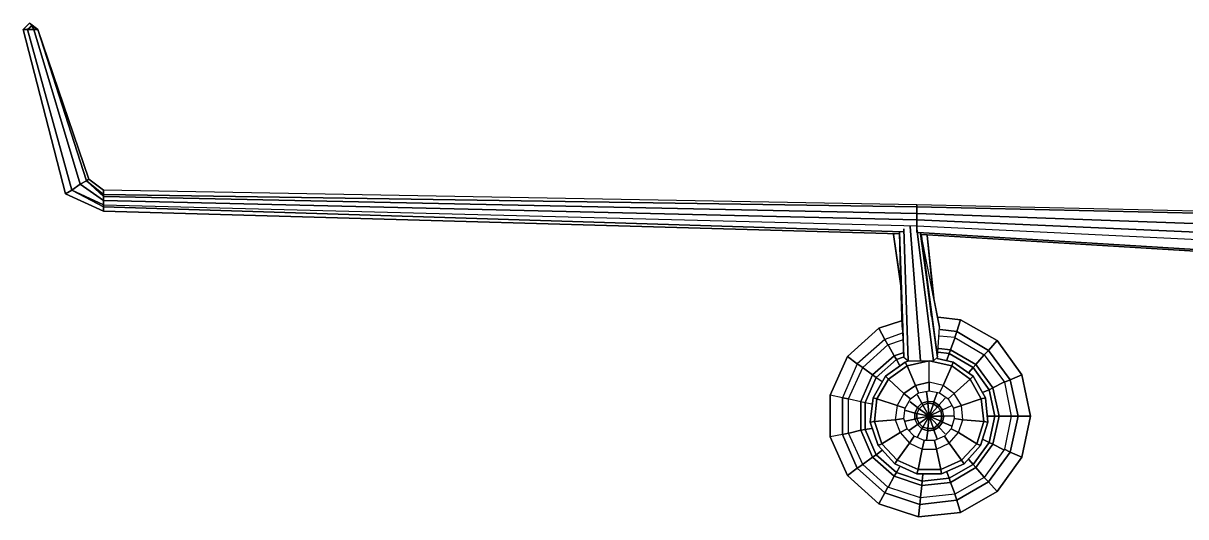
# Model space of a CAD drawing. Header units: millimetres. Extents: x -2415.6 to -2324.5, y 1851.1 to 1878.7.
# Drawn here: x -2415.6 to -2395.25, y 1853.76 to 1862.39 of the extents above; entities that cross this region are included whole.
import ezdxf

# ---------------------------------------------------------------- set-up
doc = ezdxf.new("R2010")
doc.units = ezdxf.units.MM
doc.header["$LTSCALE"] = 10
doc.layers.add('Aeronaves', color=2, linetype='Continuous')

msp = doc.modelspace()

# ---------------------------------------------------------------- linework, layer by layer
at = {"layer": 'Aeronaves'}
for p, q in [((-2415.596, 1862.281), (-2415.488, 1862.389)), ((-2415.488, 1862.389), (-2415.596, 1862.281)), ((-2415.596, 1862.281), (-2415.52, 1862.281)), ((-2414.855, 1859.403), (-2415.596, 1862.281)), ((-2415.596, 1862.281), (-2414.855, 1859.403)), ((-2415.52, 1862.281), (-2415.596, 1862.281)), ((-2415.445, 1862.346), (-2415.52, 1862.281)), ((-2415.52, 1862.281), (-2415.445, 1862.346)), ((-2415.52, 1862.281), (-2415.413, 1862.281)), ((-2415.413, 1862.281), (-2415.52, 1862.281)), ((-2415.52, 1862.281), (-2414.747, 1859.468)), ((-2414.747, 1859.468), (-2415.52, 1862.281)), ((-2415.488, 1862.389), (-2415.445, 1862.346)), ((-2415.338, 1862.281), (-2415.488, 1862.389)), ((-2415.488, 1862.389), (-2415.445, 1862.346)), ((-2415.338, 1862.281), (-2415.488, 1862.389)), ((-2415.445, 1862.346), (-2415.338, 1862.281)), ((-2415.445, 1862.346), (-2415.413, 1862.281)), ((-2415.445, 1862.346), (-2415.338, 1862.281)), ((-2415.413, 1862.281), (-2415.445, 1862.346)), ((-2415.413, 1862.281), (-2414.597, 1859.575)), ((-2414.597, 1859.575), (-2415.413, 1862.281)), ((-2415.413, 1862.281), (-2415.338, 1862.281)), ((-2415.338, 1862.281), (-2415.413, 1862.281)), ((-2415.338, 1862.281), (-2414.447, 1859.661)), ((-2414.447, 1859.661), (-2415.338, 1862.281)), ((-2415.338, 1862.281), (-2414.49, 1859.629)), ((-2414.49, 1859.629), (-2415.338, 1862.281)), ((-2414.597, 1859.575), (-2414.49, 1859.629)), ((-2414.49, 1859.629), (-2414.597, 1859.575)), ((-2414.447, 1859.661), (-2414.49, 1859.629)), ((-2414.49, 1859.629), (-2414.447, 1859.661)), ((-2414.49, 1859.629), (-2414.189, 1859.36)), ((-2414.189, 1859.36), (-2414.49, 1859.629)), ((-2414.49, 1859.629), (-2414.189, 1859.393)), ((-2414.189, 1859.393), (-2414.49, 1859.629)), ((-2414.447, 1859.661), (-2414.189, 1859.468)), ((-2414.189, 1859.468), (-2414.447, 1859.661)), ((-2414.855, 1859.403), (-2414.747, 1859.468)), ((-2414.747, 1859.468), (-2414.855, 1859.403)), ((-2414.189, 1859.103), (-2414.855, 1859.403)), ((-2414.855, 1859.403), (-2414.189, 1859.103)), ((-2414.747, 1859.468), (-2414.597, 1859.575)), ((-2414.597, 1859.575), (-2414.747, 1859.468)), ((-2414.747, 1859.468), (-2414.189, 1859.21)), ((-2414.189, 1859.21), (-2414.747, 1859.468)), ((-2414.189, 1859.178), (-2414.747, 1859.468)), ((-2414.747, 1859.468), (-2414.189, 1859.178)), ((-2414.597, 1859.575), (-2414.189, 1859.285)), ((-2414.189, 1859.285), (-2414.597, 1859.575)), ((-2399.961, 1859.21), (-2414.189, 1859.468)), ((-2399.961, 1859.21), (-2414.189, 1859.468)), ((-2414.189, 1859.393), (-2414.189, 1859.468)), ((-2414.189, 1859.468), (-2414.189, 1859.393)), ((-2414.189, 1859.468), (-2414.189, 1859.393)), ((-2399.961, 1859.178), (-2414.189, 1859.393)), ((-2414.189, 1859.393), (-2399.961, 1859.178)), ((-2414.189, 1859.36), (-2414.189, 1859.393)), ((-2414.189, 1859.393), (-2414.189, 1859.36)), ((-2414.189, 1859.36), (-2399.961, 1859.06)), ((-2399.961, 1859.06), (-2414.189, 1859.36)), ((-2414.189, 1859.285), (-2414.189, 1859.36)), ((-2414.189, 1859.36), (-2414.189, 1859.285)), ((-2414.189, 1859.285), (-2399.961, 1858.952)), ((-2399.961, 1858.952), (-2414.189, 1859.285)), ((-2414.189, 1859.21), (-2414.189, 1859.285)), ((-2414.189, 1859.285), (-2414.189, 1859.21)), ((-2414.189, 1859.21), (-2399.961, 1858.845)), ((-2414.189, 1859.21), (-2399.961, 1858.845)), ((-2414.189, 1859.178), (-2414.189, 1859.21)), ((-2414.189, 1859.21), (-2414.189, 1859.178)), ((-2400.197, 1858.738), (-2414.189, 1859.178)), ((-2414.189, 1859.178), (-2400.197, 1858.738)), ((-2414.189, 1859.103), (-2414.189, 1859.178)), ((-2414.189, 1859.178), (-2414.189, 1859.103)), ((-2399.961, 1859.178), (-2399.961, 1859.21)), ((-2388.514, 1858.952), (-2399.961, 1859.21)), ((-2399.961, 1859.21), (-2399.961, 1859.178)), ((-2388.514, 1858.952), (-2399.961, 1859.21)), ((-2388.514, 1858.92), (-2399.961, 1859.178)), ((-2399.961, 1859.178), (-2388.514, 1858.92)), ((-2399.961, 1859.06), (-2399.961, 1859.178)), ((-2399.961, 1859.178), (-2399.961, 1859.06)), ((-2400.272, 1858.705), (-2414.189, 1859.103)), ((-2414.189, 1859.103), (-2400.272, 1858.705)), ((-2399.961, 1859.06), (-2388.514, 1858.652)), ((-2399.961, 1858.952), (-2399.961, 1859.06)), ((-2399.961, 1859.06), (-2399.961, 1858.952)), ((-2388.514, 1858.652), (-2399.961, 1859.06)), ((-2400.111, 1856.483), (-2400.186, 1858.791)), ((-2400.186, 1858.791), (-2400.111, 1856.483)), ((-2399.896, 1856.483), (-2400.079, 1858.834)), ((-2400.079, 1858.834), (-2399.896, 1856.483)), ((-2399.961, 1858.952), (-2388.514, 1858.437)), ((-2388.514, 1858.437), (-2399.961, 1858.952)), ((-2399.961, 1858.952), (-2399.961, 1858.845)), ((-2399.961, 1858.845), (-2399.961, 1858.952)), ((-2399.961, 1858.845), (-2388.514, 1858.287)), ((-2399.961, 1858.845), (-2388.514, 1858.287)), ((-2399.961, 1858.727), (-2399.961, 1858.845)), ((-2399.961, 1858.845), (-2399.961, 1858.727)), ((-2399.961, 1858.791), (-2399.671, 1856.483)), ((-2399.671, 1856.483), (-2399.961, 1858.791)), ((-2400.369, 1858.695), (-2400.358, 1858.705)), ((-2400.347, 1858.705), (-2400.369, 1858.695)), ((-2400.24, 1857.793), (-2400.369, 1858.695)), ((-2400.369, 1858.695), (-2400.24, 1857.814)), ((-2400.261, 1858.738), (-2400.186, 1856.547)), ((-2400.261, 1858.727), (-2400.261, 1858.738)), ((-2400.261, 1858.738), (-2400.261, 1858.727)), ((-2400.186, 1856.547), (-2400.261, 1858.738)), ((-2400.24, 1857.814), (-2400.261, 1858.727)), ((-2400.261, 1858.727), (-2400.218, 1857.073)), ((-2399.939, 1858.727), (-2388.514, 1858.029)), ((-2388.514, 1858.029), (-2399.939, 1858.727)), ((-2399.896, 1858.716), (-2399.896, 1858.705)), ((-2399.886, 1858.695), (-2399.896, 1858.716)), ((-2399.896, 1858.705), (-2399.886, 1858.684)), ((-2399.596, 1856.547), (-2399.896, 1858.705)), ((-2399.896, 1858.705), (-2399.886, 1858.695)), ((-2399.886, 1858.695), (-2399.596, 1856.547)), ((-2399.563, 1857.073), (-2399.886, 1858.695)), ((-2399.886, 1858.684), (-2399.875, 1858.63)), ((-2399.886, 1858.684), (-2399.703, 1857.256)), ((-2399.703, 1857.256), (-2399.886, 1858.684)), ((-2399.875, 1858.695), (-2388.514, 1857.997)), ((-2388.514, 1857.997), (-2399.875, 1858.695)), ((-2399.778, 1858.673), (-2399.66, 1857.578)), ((-2399.681, 1857.685), (-2399.778, 1858.673)), ((-2400.24, 1857.814), (-2400.229, 1857.728)), ((-2400.218, 1857.073), (-2400.24, 1857.814)), ((-2400.229, 1857.728), (-2400.24, 1857.793)), ((-2399.681, 1857.653), (-2399.563, 1857.073)), ((-2399.66, 1857.578), (-2399.681, 1857.653)), ((-2400.626, 1857.052), (-2400.229, 1857.181)), ((-2400.229, 1857.181), (-2400.626, 1857.052)), ((-2400.229, 1857.181), (-2400.626, 1857.052)), ((-2400.626, 1857.052), (-2400.229, 1857.181)), ((-2399.585, 1857.245), (-2399.198, 1857.202)), ((-2399.198, 1857.202), (-2399.585, 1857.245)), ((-2399.585, 1857.245), (-2399.198, 1857.202)), ((-2399.198, 1857.202), (-2399.585, 1857.245)), ((-2399.263, 1856.998), (-2399.198, 1857.202)), ((-2399.198, 1857.202), (-2399.263, 1856.998)), ((-2399.198, 1857.202), (-2398.554, 1856.837)), ((-2398.554, 1856.837), (-2399.198, 1857.202)), ((-2401.174, 1856.558), (-2400.626, 1857.052)), ((-2400.626, 1857.052), (-2401.174, 1856.558)), ((-2400.626, 1857.052), (-2400.519, 1856.858)), ((-2400.519, 1856.858), (-2400.626, 1857.052)), ((-2400.218, 1856.966), (-2400.519, 1856.858)), ((-2400.218, 1856.966), (-2400.519, 1856.858)), ((-2400.218, 1857.073), (-2400.186, 1856.547)), ((-2399.596, 1856.547), (-2399.563, 1857.073)), ((-2399.263, 1856.998), (-2399.553, 1857.03)), ((-2399.553, 1857.03), (-2399.263, 1856.998)), ((-2399.295, 1856.891), (-2399.263, 1856.998)), ((-2399.263, 1856.998), (-2399.295, 1856.891)), ((-2398.704, 1856.665), (-2399.263, 1856.998)), ((-2399.263, 1856.998), (-2398.704, 1856.665)), ((-2400.519, 1856.858), (-2401.002, 1856.429)), ((-2400.519, 1856.858), (-2401.002, 1856.429)), ((-2400.906, 1856.364), (-2400.465, 1856.762)), ((-2400.465, 1856.762), (-2400.519, 1856.858)), ((-2400.519, 1856.858), (-2400.465, 1856.762)), ((-2400.465, 1856.762), (-2400.208, 1856.848)), ((-2400.455, 1856.751), (-2400.358, 1856.568)), ((-2400.358, 1856.568), (-2400.455, 1856.751)), ((-2399.295, 1856.891), (-2399.563, 1856.912)), ((-2399.295, 1856.88), (-2399.37, 1856.676)), ((-2399.37, 1856.676), (-2399.295, 1856.88)), ((-2399.295, 1856.891), (-2398.779, 1856.59)), ((-2398.704, 1856.665), (-2398.554, 1856.837)), ((-2398.554, 1856.837), (-2398.704, 1856.665)), ((-2398.554, 1856.837), (-2398.124, 1856.236)), ((-2398.124, 1856.236), (-2398.554, 1856.837)), ((-2401.174, 1856.558), (-2401.475, 1855.881)), ((-2401.475, 1855.881), (-2401.174, 1856.558)), ((-2401.174, 1856.558), (-2401.002, 1856.429)), ((-2401.002, 1856.429), (-2401.174, 1856.558)), ((-2400.358, 1856.568), (-2400.734, 1856.236)), ((-2400.734, 1856.236), (-2400.358, 1856.568)), ((-2400.197, 1856.622), (-2400.358, 1856.568)), ((-2400.358, 1856.568), (-2400.197, 1856.622)), ((-2400.315, 1856.504), (-2400.358, 1856.568)), ((-2400.358, 1856.568), (-2400.315, 1856.504)), ((-2400.197, 1856.547), (-2400.315, 1856.504)), ((-2400.315, 1856.504), (-2400.197, 1856.547)), ((-2400.186, 1856.547), (-2400.111, 1856.483)), ((-2399.671, 1856.483), (-2399.596, 1856.547)), ((-2399.585, 1856.633), (-2399.392, 1856.611)), ((-2399.392, 1856.611), (-2399.585, 1856.633)), ((-2399.574, 1856.697), (-2399.37, 1856.676)), ((-2399.37, 1856.676), (-2399.574, 1856.697)), ((-2399.392, 1856.611), (-2399.435, 1856.493)), ((-2399.435, 1856.493), (-2399.392, 1856.611)), ((-2399.392, 1856.611), (-2399.37, 1856.676)), ((-2399.37, 1856.676), (-2399.392, 1856.611)), ((-2399.392, 1856.611), (-2399.37, 1856.676)), ((-2398.973, 1856.364), (-2399.392, 1856.611)), ((-2399.392, 1856.611), (-2398.973, 1856.364)), ((-2398.93, 1856.418), (-2399.37, 1856.676)), ((-2399.37, 1856.676), (-2398.93, 1856.418)), ((-2398.79, 1856.579), (-2398.93, 1856.418)), ((-2398.93, 1856.418), (-2398.79, 1856.579)), ((-2398.704, 1856.665), (-2398.779, 1856.59)), ((-2398.779, 1856.59), (-2398.704, 1856.665)), ((-2398.779, 1856.59), (-2398.425, 1856.107)), ((-2398.328, 1856.15), (-2398.704, 1856.665)), ((-2398.704, 1856.665), (-2398.328, 1856.15)), ((-2401.002, 1856.429), (-2401.26, 1855.838)), ((-2401.002, 1856.429), (-2401.26, 1855.838)), ((-2401.153, 1855.817), (-2400.906, 1856.364)), ((-2400.906, 1856.364), (-2401.002, 1856.429)), ((-2401.002, 1856.429), (-2400.906, 1856.364)), ((-2400.895, 1856.354), (-2400.734, 1856.236)), ((-2400.734, 1856.236), (-2400.895, 1856.354)), ((-2400.315, 1856.504), (-2400.669, 1856.193)), ((-2400.669, 1856.193), (-2400.315, 1856.504)), ((-2400.508, 1856.214), (-2400.165, 1856.461)), ((-2400.165, 1856.461), (-2400.508, 1856.214)), ((-2400.132, 1856.397), (-2400.455, 1856.16)), ((-2400.455, 1856.16), (-2400.132, 1856.397)), ((-2400.261, 1856.407), (-2400.315, 1856.504)), ((-2400.315, 1856.504), (-2400.261, 1856.407)), ((-2400.1, 1856.483), (-2400.165, 1856.461)), ((-2400.165, 1856.461), (-2400.1, 1856.483)), ((-2400.1, 1856.483), (-2400.165, 1856.461)), ((-2400.132, 1856.397), (-2400.165, 1856.461)), ((-2400.165, 1856.461), (-2400.132, 1856.397)), ((-2400.132, 1856.397), (-2399.746, 1856.483)), ((-2399.746, 1856.483), (-2400.132, 1856.397)), ((-2399.982, 1856.053), (-2400.132, 1856.397)), ((-2400.132, 1856.397), (-2399.982, 1856.053)), ((-2400.111, 1856.483), (-2399.896, 1856.483)), ((-2400.111, 1856.483), (-2399.896, 1856.483)), ((-2399.896, 1856.483), (-2399.671, 1856.483)), ((-2399.896, 1856.483), (-2399.671, 1856.483)), ((-2399.349, 1856.397), (-2399.746, 1856.483)), ((-2399.746, 1856.483), (-2399.349, 1856.397)), ((-2399.746, 1856.107), (-2399.746, 1856.483)), ((-2399.746, 1856.107), (-2399.746, 1856.483)), ((-2399.606, 1856.526), (-2399.327, 1856.461)), ((-2399.327, 1856.461), (-2399.606, 1856.526)), ((-2399.606, 1856.526), (-2399.327, 1856.461)), ((-2399.349, 1856.397), (-2399.499, 1856.053)), ((-2399.499, 1856.053), (-2399.349, 1856.397)), ((-2399.327, 1856.461), (-2399.349, 1856.397)), ((-2399.349, 1856.397), (-2399.327, 1856.461)), ((-2399.026, 1856.16), (-2399.349, 1856.397)), ((-2399.349, 1856.397), (-2399.026, 1856.16)), ((-2399.327, 1856.461), (-2398.973, 1856.214)), ((-2398.973, 1856.214), (-2399.327, 1856.461)), ((-2399.327, 1856.461), (-2398.973, 1856.214)), ((-2399.048, 1856.279), (-2398.973, 1856.364)), ((-2398.973, 1856.364), (-2399.048, 1856.279)), ((-2398.973, 1856.364), (-2398.93, 1856.418)), ((-2398.93, 1856.418), (-2398.973, 1856.364)), ((-2398.694, 1855.978), (-2398.973, 1856.364)), ((-2398.973, 1856.364), (-2398.694, 1855.978)), ((-2398.93, 1856.418), (-2398.629, 1856.01)), ((-2398.629, 1856.01), (-2398.93, 1856.418)), ((-2400.734, 1856.236), (-2400.938, 1855.774)), ((-2400.938, 1855.774), (-2400.734, 1856.236)), ((-2400.863, 1855.752), (-2400.669, 1856.193)), ((-2400.669, 1856.193), (-2400.863, 1855.752)), ((-2400.669, 1856.193), (-2400.734, 1856.236)), ((-2400.734, 1856.236), (-2400.669, 1856.193)), ((-2400.508, 1856.214), (-2400.723, 1855.838)), ((-2400.723, 1855.838), (-2400.508, 1856.214)), ((-2400.669, 1856.193), (-2400.573, 1856.128)), ((-2400.669, 1856.193), (-2400.573, 1856.128)), ((-2400.455, 1856.16), (-2400.659, 1855.817)), ((-2400.659, 1855.817), (-2400.455, 1856.16)), ((-2400.455, 1856.16), (-2400.508, 1856.214)), ((-2400.508, 1856.214), (-2400.455, 1856.16)), ((-2400.186, 1855.913), (-2400.455, 1856.16)), ((-2400.455, 1856.16), (-2400.186, 1855.913)), ((-2399.026, 1856.16), (-2399.306, 1855.913)), ((-2399.306, 1855.913), (-2399.026, 1856.16)), ((-2398.973, 1856.214), (-2399.026, 1856.16)), ((-2399.026, 1856.16), (-2398.973, 1856.214)), ((-2398.833, 1855.817), (-2399.026, 1856.16)), ((-2399.026, 1856.16), (-2398.833, 1855.817)), ((-2398.758, 1855.838), (-2398.973, 1856.214)), ((-2398.973, 1856.214), (-2398.758, 1855.838)), ((-2398.328, 1856.15), (-2398.425, 1856.107)), ((-2398.425, 1856.107), (-2398.328, 1856.15)), ((-2398.124, 1856.236), (-2398.328, 1856.15)), ((-2398.328, 1856.15), (-2398.124, 1856.236)), ((-2398.189, 1855.516), (-2398.328, 1856.15)), ((-2398.328, 1856.15), (-2398.189, 1855.516)), ((-2398.124, 1856.236), (-2397.974, 1855.516)), ((-2397.974, 1855.516), (-2398.124, 1856.236)), ((-2397.974, 1855.516), (-2398.124, 1856.236)), ((-2398.124, 1856.236), (-2397.974, 1855.516)), ((-2399.982, 1856.053), (-2400.186, 1855.913)), ((-2400.186, 1855.913), (-2399.982, 1856.053)), ((-2400.068, 1855.817), (-2399.928, 1855.924)), ((-2399.746, 1856.107), (-2399.982, 1856.053)), ((-2399.982, 1856.053), (-2399.746, 1856.107)), ((-2399.928, 1855.924), (-2399.982, 1856.053)), ((-2399.982, 1856.053), (-2399.928, 1855.924)), ((-2399.928, 1855.924), (-2399.746, 1855.956)), ((-2399.789, 1855.946), (-2399.767, 1855.774)), ((-2399.767, 1855.774), (-2399.789, 1855.946)), ((-2399.499, 1856.053), (-2399.746, 1856.107)), ((-2399.746, 1856.107), (-2399.746, 1855.956)), ((-2399.499, 1856.053), (-2399.746, 1856.107)), ((-2399.746, 1855.956), (-2399.746, 1856.107)), ((-2399.746, 1855.956), (-2399.563, 1855.924)), ((-2399.606, 1855.924), (-2399.66, 1855.763)), ((-2399.66, 1855.763), (-2399.606, 1855.924)), ((-2399.563, 1855.924), (-2399.499, 1856.053)), ((-2399.499, 1856.053), (-2399.563, 1855.924)), ((-2399.563, 1855.924), (-2399.413, 1855.817)), ((-2399.306, 1855.913), (-2399.499, 1856.053)), ((-2399.306, 1855.913), (-2399.499, 1856.053)), ((-2398.801, 1855.935), (-2398.694, 1855.978)), ((-2398.694, 1855.978), (-2398.801, 1855.935)), ((-2398.694, 1855.978), (-2398.629, 1856.01)), ((-2398.629, 1856.01), (-2398.694, 1855.978)), ((-2398.597, 1855.516), (-2398.694, 1855.978)), ((-2398.694, 1855.978), (-2398.597, 1855.516)), ((-2398.436, 1856.107), (-2398.629, 1856.01)), ((-2398.629, 1856.01), (-2398.436, 1856.107)), ((-2398.629, 1856.01), (-2398.522, 1855.516)), ((-2398.522, 1855.516), (-2398.629, 1856.01)), ((-2398.425, 1856.107), (-2398.307, 1855.516)), ((-2401.26, 1855.838), (-2401.475, 1855.881)), ((-2401.26, 1855.838), (-2401.475, 1855.881)), ((-2401.475, 1855.881), (-2401.475, 1855.151)), ((-2401.475, 1855.151), (-2401.475, 1855.881)), ((-2401.26, 1855.838), (-2401.153, 1855.817)), ((-2401.153, 1855.817), (-2401.26, 1855.838)), ((-2401.26, 1855.838), (-2401.26, 1855.194)), ((-2401.26, 1855.194), (-2401.26, 1855.838)), ((-2401.153, 1855.215), (-2401.153, 1855.817)), ((-2401.142, 1855.817), (-2400.938, 1855.774)), ((-2401.142, 1855.817), (-2400.938, 1855.774)), ((-2400.938, 1855.774), (-2400.863, 1855.752)), ((-2400.938, 1855.774), (-2400.863, 1855.752)), ((-2400.938, 1855.774), (-2400.938, 1855.269)), ((-2400.938, 1855.269), (-2400.938, 1855.774)), ((-2400.863, 1855.752), (-2400.745, 1855.731)), ((-2400.863, 1855.752), (-2400.745, 1855.731)), ((-2400.863, 1855.28), (-2400.863, 1855.752)), ((-2400.863, 1855.752), (-2400.863, 1855.28)), ((-2400.723, 1855.838), (-2400.777, 1855.409)), ((-2400.777, 1855.409), (-2400.723, 1855.838)), ((-2400.723, 1855.838), (-2400.659, 1855.817)), ((-2400.659, 1855.817), (-2400.723, 1855.838)), ((-2400.659, 1855.817), (-2400.702, 1855.419)), ((-2400.702, 1855.419), (-2400.659, 1855.817)), ((-2400.659, 1855.817), (-2400.304, 1855.699)), ((-2400.304, 1855.699), (-2400.659, 1855.817)), ((-2400.186, 1855.913), (-2400.304, 1855.699)), ((-2400.186, 1855.913), (-2400.304, 1855.699)), ((-2400.068, 1855.817), (-2400.186, 1855.913)), ((-2400.186, 1855.913), (-2400.068, 1855.817)), ((-2400.165, 1855.656), (-2400.068, 1855.817)), ((-2399.95, 1855.666), (-2400.079, 1855.763)), ((-2400.079, 1855.763), (-2399.95, 1855.666)), ((-2399.95, 1855.881), (-2399.875, 1855.742)), ((-2399.875, 1855.742), (-2399.95, 1855.881)), ((-2399.95, 1855.666), (-2399.875, 1855.742)), ((-2399.875, 1855.742), (-2399.95, 1855.666)), ((-2399.875, 1855.742), (-2399.767, 1855.774)), ((-2399.767, 1855.774), (-2399.875, 1855.742)), ((-2399.875, 1855.742), (-2399.853, 1855.709)), ((-2399.853, 1855.709), (-2399.875, 1855.742)), ((-2399.853, 1855.709), (-2399.767, 1855.742)), ((-2399.767, 1855.742), (-2399.853, 1855.709)), ((-2399.767, 1855.774), (-2399.66, 1855.763)), ((-2399.66, 1855.763), (-2399.767, 1855.774)), ((-2399.767, 1855.774), (-2399.767, 1855.742)), ((-2399.767, 1855.742), (-2399.767, 1855.774)), ((-2399.767, 1855.742), (-2399.671, 1855.731)), ((-2399.671, 1855.731), (-2399.767, 1855.742)), ((-2399.767, 1855.742), (-2399.746, 1855.516)), ((-2399.746, 1855.516), (-2399.767, 1855.742)), ((-2399.671, 1855.731), (-2399.746, 1855.516)), ((-2399.746, 1855.516), (-2399.671, 1855.731)), ((-2399.66, 1855.763), (-2399.671, 1855.731)), ((-2399.671, 1855.731), (-2399.66, 1855.763)), ((-2399.671, 1855.731), (-2399.596, 1855.677)), ((-2399.596, 1855.677), (-2399.671, 1855.731)), ((-2399.66, 1855.763), (-2399.574, 1855.709)), ((-2399.574, 1855.709), (-2399.66, 1855.763)), ((-2399.574, 1855.709), (-2399.467, 1855.828)), ((-2399.574, 1855.709), (-2399.467, 1855.828)), ((-2399.413, 1855.817), (-2399.306, 1855.913)), ((-2399.306, 1855.913), (-2399.413, 1855.817)), ((-2399.413, 1855.817), (-2399.316, 1855.656)), ((-2399.177, 1855.699), (-2399.306, 1855.913)), ((-2399.177, 1855.699), (-2399.306, 1855.913)), ((-2398.833, 1855.817), (-2399.177, 1855.699)), ((-2399.177, 1855.699), (-2398.833, 1855.817)), ((-2398.758, 1855.838), (-2398.833, 1855.817)), ((-2398.833, 1855.817), (-2398.758, 1855.838)), ((-2398.79, 1855.419), (-2398.833, 1855.817)), ((-2398.833, 1855.817), (-2398.79, 1855.419)), ((-2398.758, 1855.838), (-2398.715, 1855.409)), ((-2398.715, 1855.409), (-2398.758, 1855.838)), ((-2398.758, 1855.838), (-2398.715, 1855.409)), ((-2400.304, 1855.699), (-2400.337, 1855.452)), ((-2400.304, 1855.699), (-2400.337, 1855.452)), ((-2400.165, 1855.656), (-2400.304, 1855.699)), ((-2400.304, 1855.699), (-2400.165, 1855.656)), ((-2400.186, 1855.473), (-2400.165, 1855.656)), ((-2400.154, 1855.613), (-2399.993, 1855.57)), ((-2399.993, 1855.57), (-2400.154, 1855.613)), ((-2399.993, 1855.57), (-2399.95, 1855.666)), ((-2399.95, 1855.666), (-2399.993, 1855.57)), ((-2399.993, 1855.462), (-2399.993, 1855.57)), ((-2399.993, 1855.57), (-2399.993, 1855.462)), ((-2399.961, 1855.559), (-2399.993, 1855.57)), ((-2399.993, 1855.57), (-2399.961, 1855.559)), ((-2399.961, 1855.559), (-2399.918, 1855.645)), ((-2399.918, 1855.645), (-2399.961, 1855.559)), ((-2399.961, 1855.473), (-2399.961, 1855.559)), ((-2399.746, 1855.516), (-2399.961, 1855.559)), ((-2399.961, 1855.559), (-2399.746, 1855.516)), ((-2399.961, 1855.559), (-2399.961, 1855.473)), ((-2399.746, 1855.516), (-2399.961, 1855.473)), ((-2399.961, 1855.473), (-2399.746, 1855.516)), ((-2399.95, 1855.666), (-2399.918, 1855.645)), ((-2399.918, 1855.645), (-2399.95, 1855.666)), ((-2399.918, 1855.645), (-2399.853, 1855.709)), ((-2399.853, 1855.709), (-2399.918, 1855.645)), ((-2399.918, 1855.645), (-2399.746, 1855.516)), ((-2399.746, 1855.516), (-2399.918, 1855.645)), ((-2399.918, 1855.387), (-2399.746, 1855.516)), ((-2399.746, 1855.516), (-2399.918, 1855.387)), ((-2399.746, 1855.516), (-2399.853, 1855.709)), ((-2399.853, 1855.709), (-2399.746, 1855.516)), ((-2399.853, 1855.323), (-2399.746, 1855.516)), ((-2399.746, 1855.516), (-2399.853, 1855.323)), ((-2399.767, 1855.301), (-2399.746, 1855.516)), ((-2399.746, 1855.516), (-2399.767, 1855.301)), ((-2399.596, 1855.677), (-2399.746, 1855.516)), ((-2399.746, 1855.516), (-2399.596, 1855.677)), ((-2399.542, 1855.613), (-2399.746, 1855.516)), ((-2399.746, 1855.516), (-2399.542, 1855.613)), ((-2399.746, 1855.516), (-2399.52, 1855.516)), ((-2399.671, 1855.301), (-2399.746, 1855.516)), ((-2399.596, 1855.355), (-2399.746, 1855.516)), ((-2399.746, 1855.516), (-2399.671, 1855.301)), ((-2399.542, 1855.43), (-2399.746, 1855.516)), ((-2399.746, 1855.516), (-2399.596, 1855.355)), ((-2399.52, 1855.516), (-2399.746, 1855.516)), ((-2399.746, 1855.516), (-2399.542, 1855.43)), ((-2399.596, 1855.677), (-2399.574, 1855.709)), ((-2399.574, 1855.709), (-2399.596, 1855.677)), ((-2399.596, 1855.677), (-2399.574, 1855.709)), ((-2399.596, 1855.677), (-2399.542, 1855.613)), ((-2399.542, 1855.613), (-2399.596, 1855.677)), ((-2399.574, 1855.709), (-2399.51, 1855.623)), ((-2399.51, 1855.623), (-2399.574, 1855.709)), ((-2399.51, 1855.623), (-2399.542, 1855.613)), ((-2399.542, 1855.613), (-2399.51, 1855.623)), ((-2399.542, 1855.613), (-2399.52, 1855.516)), ((-2399.52, 1855.516), (-2399.542, 1855.613)), ((-2399.52, 1855.516), (-2399.542, 1855.43)), ((-2399.542, 1855.43), (-2399.52, 1855.516)), ((-2399.52, 1855.516), (-2399.488, 1855.516)), ((-2399.488, 1855.516), (-2399.52, 1855.516)), ((-2399.51, 1855.623), (-2399.349, 1855.699)), ((-2399.51, 1855.623), (-2399.349, 1855.699)), ((-2399.488, 1855.516), (-2399.51, 1855.623)), ((-2399.488, 1855.516), (-2399.51, 1855.623)), ((-2399.488, 1855.516), (-2399.51, 1855.409)), ((-2399.51, 1855.409), (-2399.488, 1855.516)), ((-2399.316, 1855.516), (-2399.488, 1855.516)), ((-2399.316, 1855.516), (-2399.488, 1855.516)), ((-2399.316, 1855.656), (-2399.177, 1855.699)), ((-2399.177, 1855.699), (-2399.316, 1855.656)), ((-2399.316, 1855.656), (-2399.306, 1855.473)), ((-2399.155, 1855.452), (-2399.177, 1855.699)), ((-2399.155, 1855.452), (-2399.177, 1855.699)), ((-2398.597, 1855.516), (-2398.715, 1855.516)), ((-2398.715, 1855.516), (-2398.597, 1855.516)), ((-2398.694, 1855.054), (-2398.597, 1855.516)), ((-2398.597, 1855.516), (-2398.694, 1855.054)), ((-2398.629, 1855.022), (-2398.522, 1855.516)), ((-2398.522, 1855.516), (-2398.629, 1855.022)), ((-2398.522, 1855.516), (-2398.597, 1855.516)), ((-2398.597, 1855.516), (-2398.522, 1855.516)), ((-2398.318, 1855.516), (-2398.522, 1855.516)), ((-2398.522, 1855.516), (-2398.318, 1855.516)), ((-2398.307, 1855.516), (-2398.425, 1854.936)), ((-2398.328, 1854.883), (-2398.189, 1855.516)), ((-2398.189, 1855.516), (-2398.328, 1854.883)), ((-2398.318, 1855.516), (-2398.307, 1855.516)), ((-2398.307, 1855.516), (-2398.189, 1855.516)), ((-2398.189, 1855.516), (-2398.307, 1855.516)), ((-2398.189, 1855.516), (-2397.974, 1855.516)), ((-2397.974, 1855.516), (-2398.189, 1855.516)), ((-2397.974, 1855.516), (-2398.124, 1854.797)), ((-2398.124, 1854.797), (-2397.974, 1855.516)), ((-2400.777, 1855.409), (-2400.702, 1855.419)), ((-2400.702, 1855.419), (-2400.777, 1855.409)), ((-2400.777, 1855.409), (-2400.637, 1855.001)), ((-2400.637, 1855.001), (-2400.777, 1855.409)), ((-2400.702, 1855.419), (-2400.337, 1855.452)), ((-2400.337, 1855.452), (-2400.702, 1855.419)), ((-2400.702, 1855.419), (-2400.573, 1855.033)), ((-2400.573, 1855.033), (-2400.702, 1855.419)), ((-2400.186, 1855.473), (-2400.337, 1855.452)), ((-2400.337, 1855.452), (-2400.186, 1855.473)), ((-2400.337, 1855.452), (-2400.251, 1855.226)), ((-2400.337, 1855.452), (-2400.251, 1855.226)), ((-2400.132, 1855.291), (-2400.186, 1855.473)), ((-2400.165, 1855.43), (-2399.993, 1855.462)), ((-2399.993, 1855.462), (-2400.165, 1855.43)), ((-2400.09, 1855.269), (-2399.95, 1855.366)), ((-2399.95, 1855.366), (-2400.09, 1855.269)), ((-2399.961, 1855.473), (-2399.993, 1855.462)), ((-2399.993, 1855.462), (-2399.961, 1855.473)), ((-2399.95, 1855.366), (-2399.993, 1855.462)), ((-2399.993, 1855.462), (-2399.95, 1855.366)), ((-2399.918, 1855.387), (-2399.961, 1855.473)), ((-2399.961, 1855.473), (-2399.918, 1855.387)), ((-2399.918, 1855.387), (-2399.95, 1855.366)), ((-2399.95, 1855.366), (-2399.918, 1855.387)), ((-2399.875, 1855.291), (-2399.95, 1855.366)), ((-2399.95, 1855.366), (-2399.875, 1855.291)), ((-2399.853, 1855.323), (-2399.918, 1855.387)), ((-2399.918, 1855.387), (-2399.853, 1855.323)), ((-2399.853, 1855.323), (-2399.875, 1855.291)), ((-2399.875, 1855.291), (-2399.853, 1855.323)), ((-2399.767, 1855.301), (-2399.853, 1855.323)), ((-2399.853, 1855.323), (-2399.767, 1855.301)), ((-2399.596, 1855.355), (-2399.671, 1855.301)), ((-2399.671, 1855.301), (-2399.596, 1855.355)), ((-2399.574, 1855.323), (-2399.66, 1855.269)), ((-2399.66, 1855.269), (-2399.574, 1855.323)), ((-2399.542, 1855.43), (-2399.596, 1855.355)), ((-2399.596, 1855.355), (-2399.542, 1855.43)), ((-2399.596, 1855.355), (-2399.574, 1855.323)), ((-2399.574, 1855.323), (-2399.596, 1855.355)), ((-2399.51, 1855.409), (-2399.574, 1855.323)), ((-2399.574, 1855.323), (-2399.51, 1855.409)), ((-2399.467, 1855.205), (-2399.574, 1855.323)), ((-2399.574, 1855.323), (-2399.467, 1855.205)), ((-2399.542, 1855.43), (-2399.51, 1855.409)), ((-2399.51, 1855.409), (-2399.542, 1855.43)), ((-2399.359, 1855.344), (-2399.51, 1855.409)), ((-2399.51, 1855.409), (-2399.359, 1855.344)), ((-2399.306, 1855.473), (-2399.359, 1855.291)), ((-2399.306, 1855.473), (-2399.155, 1855.452)), ((-2399.155, 1855.452), (-2399.306, 1855.473)), ((-2399.23, 1855.226), (-2399.155, 1855.452)), ((-2399.23, 1855.226), (-2399.155, 1855.452)), ((-2398.79, 1855.419), (-2399.155, 1855.452)), ((-2399.155, 1855.452), (-2398.79, 1855.419)), ((-2398.908, 1855.033), (-2398.79, 1855.419)), ((-2398.79, 1855.419), (-2398.908, 1855.033)), ((-2398.844, 1855.001), (-2398.715, 1855.409)), ((-2398.715, 1855.409), (-2398.844, 1855.001)), ((-2398.715, 1855.409), (-2398.79, 1855.419)), ((-2398.79, 1855.419), (-2398.715, 1855.409)), ((-2401.26, 1855.194), (-2401.475, 1855.151)), ((-2401.26, 1855.194), (-2401.475, 1855.151)), ((-2401.174, 1854.474), (-2401.475, 1855.151)), ((-2401.475, 1855.151), (-2401.174, 1854.474)), ((-2401.26, 1855.194), (-2401.153, 1855.215)), ((-2401.153, 1855.215), (-2401.26, 1855.194)), ((-2401.26, 1855.194), (-2401.002, 1854.603)), ((-2401.002, 1854.603), (-2401.26, 1855.194)), ((-2400.906, 1854.668), (-2401.153, 1855.215)), ((-2400.938, 1855.269), (-2401.142, 1855.215)), ((-2401.142, 1855.215), (-2400.938, 1855.269)), ((-2400.863, 1855.28), (-2400.938, 1855.269)), ((-2400.938, 1855.269), (-2400.863, 1855.28)), ((-2400.734, 1854.797), (-2400.938, 1855.269)), ((-2400.938, 1855.269), (-2400.734, 1854.797)), ((-2400.755, 1855.301), (-2400.863, 1855.28)), ((-2400.863, 1855.28), (-2400.755, 1855.301)), ((-2400.863, 1855.28), (-2400.669, 1854.84)), ((-2400.669, 1854.84), (-2400.863, 1855.28)), ((-2400.573, 1855.033), (-2400.251, 1855.226)), ((-2400.251, 1855.226), (-2400.573, 1855.033)), ((-2400.132, 1855.291), (-2400.251, 1855.226)), ((-2400.251, 1855.226), (-2400.132, 1855.291)), ((-2400.251, 1855.226), (-2400.09, 1855.044)), ((-2400.251, 1855.226), (-2400.09, 1855.044)), ((-2400.004, 1855.162), (-2400.132, 1855.291)), ((-2400.004, 1855.162), (-2400.09, 1855.044)), ((-2400.09, 1855.044), (-2400.004, 1855.162)), ((-2399.832, 1855.087), (-2400.004, 1855.162)), ((-2399.95, 1855.151), (-2399.875, 1855.291)), ((-2399.875, 1855.291), (-2399.95, 1855.151)), ((-2399.767, 1855.258), (-2399.875, 1855.291)), ((-2399.875, 1855.291), (-2399.767, 1855.258)), ((-2399.789, 1855.097), (-2399.767, 1855.258)), ((-2399.767, 1855.258), (-2399.789, 1855.097)), ((-2399.671, 1855.301), (-2399.767, 1855.301)), ((-2399.767, 1855.301), (-2399.767, 1855.258)), ((-2399.767, 1855.258), (-2399.767, 1855.301)), ((-2399.767, 1855.301), (-2399.671, 1855.301)), ((-2399.66, 1855.269), (-2399.767, 1855.258)), ((-2399.767, 1855.258), (-2399.66, 1855.269)), ((-2399.671, 1855.301), (-2399.66, 1855.269)), ((-2399.66, 1855.269), (-2399.671, 1855.301)), ((-2399.606, 1855.119), (-2399.66, 1855.269)), ((-2399.66, 1855.269), (-2399.606, 1855.119)), ((-2399.477, 1855.162), (-2399.649, 1855.087)), ((-2399.359, 1855.291), (-2399.477, 1855.162)), ((-2399.477, 1855.162), (-2399.392, 1855.044)), ((-2399.392, 1855.044), (-2399.477, 1855.162)), ((-2399.392, 1855.044), (-2399.23, 1855.226)), ((-2399.392, 1855.044), (-2399.23, 1855.226)), ((-2399.359, 1855.291), (-2399.23, 1855.226)), ((-2399.23, 1855.226), (-2399.359, 1855.291)), ((-2398.908, 1855.033), (-2399.23, 1855.226)), ((-2399.23, 1855.226), (-2398.908, 1855.033)), ((-2398.801, 1855.108), (-2398.694, 1855.054)), ((-2398.694, 1855.054), (-2398.801, 1855.108)), ((-2400.573, 1854.915), (-2400.669, 1854.84)), ((-2400.669, 1854.84), (-2400.573, 1854.915)), ((-2400.637, 1855.001), (-2400.573, 1855.033)), ((-2400.573, 1855.033), (-2400.637, 1855.001)), ((-2400.637, 1855.001), (-2400.347, 1854.679)), ((-2400.347, 1854.679), (-2400.637, 1855.001)), ((-2400.573, 1855.033), (-2400.304, 1854.743)), ((-2400.304, 1854.743), (-2400.573, 1855.033)), ((-2400.304, 1854.743), (-2400.09, 1855.044)), ((-2400.09, 1855.044), (-2400.304, 1854.743)), ((-2400.09, 1855.044), (-2399.864, 1854.936)), ((-2400.09, 1855.044), (-2399.864, 1854.936)), ((-2399.939, 1854.582), (-2399.864, 1854.936)), ((-2399.864, 1854.936), (-2399.939, 1854.582)), ((-2399.832, 1855.087), (-2399.864, 1854.936)), ((-2399.864, 1854.936), (-2399.832, 1855.087)), ((-2399.864, 1854.936), (-2399.617, 1854.936)), ((-2399.864, 1854.936), (-2399.617, 1854.936)), ((-2399.649, 1855.087), (-2399.832, 1855.087)), ((-2399.649, 1855.087), (-2399.617, 1854.936)), ((-2399.617, 1854.936), (-2399.649, 1855.087)), ((-2399.617, 1854.936), (-2399.392, 1855.044)), ((-2399.617, 1854.936), (-2399.392, 1855.044)), ((-2399.542, 1854.582), (-2399.617, 1854.936)), ((-2399.617, 1854.936), (-2399.542, 1854.582)), ((-2399.177, 1854.743), (-2399.392, 1855.044)), ((-2399.392, 1855.044), (-2399.177, 1854.743)), ((-2399.177, 1854.743), (-2398.908, 1855.033)), ((-2398.908, 1855.033), (-2399.177, 1854.743)), ((-2398.844, 1855.001), (-2399.134, 1854.679)), ((-2399.134, 1854.679), (-2398.844, 1855.001)), ((-2398.844, 1855.001), (-2399.134, 1854.679)), ((-2398.973, 1854.668), (-2398.694, 1855.054)), ((-2398.694, 1855.054), (-2398.973, 1854.668)), ((-2398.629, 1855.022), (-2398.93, 1854.614)), ((-2398.93, 1854.614), (-2398.629, 1855.022)), ((-2398.844, 1855.001), (-2398.908, 1855.033)), ((-2398.908, 1855.033), (-2398.844, 1855.001)), ((-2398.425, 1854.936), (-2398.779, 1854.442)), ((-2398.694, 1855.054), (-2398.629, 1855.022)), ((-2398.629, 1855.022), (-2398.694, 1855.054)), ((-2398.436, 1854.926), (-2398.629, 1855.022)), ((-2398.629, 1855.022), (-2398.436, 1854.926)), ((-2398.328, 1854.883), (-2398.425, 1854.936)), ((-2398.425, 1854.936), (-2398.328, 1854.883)), ((-2400.895, 1854.679), (-2400.734, 1854.797)), ((-2400.734, 1854.797), (-2400.895, 1854.679)), ((-2400.669, 1854.84), (-2400.734, 1854.797)), ((-2400.734, 1854.797), (-2400.669, 1854.84)), ((-2400.734, 1854.797), (-2400.358, 1854.464)), ((-2400.358, 1854.464), (-2400.734, 1854.797)), ((-2400.669, 1854.84), (-2400.315, 1854.528)), ((-2400.315, 1854.528), (-2400.669, 1854.84)), ((-2400.347, 1854.679), (-2400.304, 1854.743)), ((-2400.304, 1854.743), (-2400.347, 1854.679)), ((-2400.304, 1854.743), (-2399.939, 1854.582)), ((-2399.939, 1854.582), (-2400.304, 1854.743)), ((-2399.542, 1854.582), (-2399.177, 1854.743)), ((-2399.177, 1854.743), (-2399.542, 1854.582)), ((-2399.134, 1854.679), (-2399.177, 1854.743)), ((-2399.177, 1854.743), (-2399.134, 1854.679)), ((-2399.048, 1854.754), (-2398.973, 1854.668)), ((-2398.973, 1854.668), (-2399.048, 1854.754)), ((-2398.704, 1854.367), (-2398.328, 1854.883)), ((-2398.328, 1854.883), (-2398.704, 1854.367)), ((-2398.124, 1854.797), (-2398.554, 1854.195)), ((-2398.554, 1854.195), (-2398.124, 1854.797)), ((-2398.328, 1854.883), (-2398.124, 1854.797)), ((-2398.124, 1854.797), (-2398.328, 1854.883)), ((-2401.002, 1854.603), (-2401.174, 1854.474)), ((-2401.174, 1854.474), (-2401.002, 1854.603)), ((-2401.002, 1854.603), (-2400.906, 1854.668)), ((-2400.906, 1854.668), (-2401.002, 1854.603)), ((-2401.002, 1854.603), (-2400.519, 1854.174)), ((-2400.519, 1854.174), (-2401.002, 1854.603)), ((-2400.465, 1854.27), (-2400.906, 1854.668)), ((-2400.315, 1854.528), (-2400.358, 1854.464)), ((-2400.358, 1854.464), (-2400.315, 1854.528)), ((-2400.347, 1854.679), (-2399.961, 1854.507)), ((-2399.961, 1854.507), (-2400.347, 1854.679)), ((-2400.261, 1854.625), (-2400.315, 1854.528)), ((-2400.315, 1854.528), (-2400.261, 1854.625)), ((-2400.315, 1854.528), (-2399.864, 1854.378)), ((-2399.864, 1854.378), (-2400.315, 1854.528)), ((-2399.961, 1854.507), (-2399.939, 1854.582)), ((-2399.939, 1854.582), (-2399.961, 1854.507)), ((-2399.961, 1854.507), (-2399.531, 1854.507)), ((-2399.531, 1854.507), (-2399.961, 1854.507)), ((-2399.939, 1854.582), (-2399.542, 1854.582)), ((-2399.542, 1854.582), (-2399.939, 1854.582)), ((-2399.853, 1854.496), (-2399.864, 1854.378)), ((-2399.864, 1854.378), (-2399.853, 1854.496)), ((-2399.531, 1854.507), (-2399.542, 1854.582)), ((-2399.542, 1854.582), (-2399.531, 1854.507)), ((-2399.134, 1854.679), (-2399.531, 1854.507)), ((-2399.531, 1854.507), (-2399.134, 1854.679)), ((-2399.134, 1854.679), (-2399.531, 1854.507)), ((-2399.435, 1854.539), (-2399.392, 1854.432)), ((-2399.392, 1854.432), (-2399.435, 1854.539)), ((-2398.973, 1854.668), (-2399.392, 1854.432)), ((-2399.392, 1854.432), (-2398.973, 1854.668)), ((-2398.93, 1854.614), (-2399.37, 1854.356)), ((-2399.37, 1854.356), (-2398.93, 1854.614)), ((-2398.973, 1854.668), (-2398.93, 1854.614)), ((-2398.93, 1854.614), (-2398.973, 1854.668)), ((-2398.93, 1854.614), (-2398.79, 1854.453)), ((-2398.79, 1854.453), (-2398.93, 1854.614)), ((-2400.626, 1853.981), (-2401.174, 1854.474)), ((-2401.174, 1854.474), (-2400.626, 1853.981)), ((-2400.358, 1854.464), (-2400.455, 1854.281)), ((-2400.455, 1854.281), (-2400.358, 1854.464)), ((-2399.875, 1854.303), (-2400.358, 1854.464)), ((-2400.358, 1854.464), (-2399.875, 1854.303)), ((-2399.896, 1854.099), (-2399.875, 1854.303)), ((-2399.875, 1854.303), (-2399.896, 1854.099)), ((-2399.864, 1854.378), (-2399.875, 1854.303)), ((-2399.875, 1854.303), (-2399.864, 1854.378)), ((-2399.37, 1854.356), (-2399.875, 1854.303)), ((-2399.875, 1854.303), (-2399.37, 1854.356)), ((-2399.392, 1854.432), (-2399.864, 1854.378)), ((-2399.864, 1854.378), (-2399.392, 1854.432)), ((-2399.392, 1854.432), (-2399.37, 1854.356)), ((-2399.37, 1854.356), (-2399.392, 1854.432)), ((-2399.295, 1854.163), (-2399.37, 1854.356)), ((-2399.37, 1854.356), (-2399.295, 1854.163)), ((-2398.779, 1854.442), (-2399.295, 1854.152)), ((-2399.263, 1854.045), (-2398.704, 1854.367)), ((-2398.704, 1854.367), (-2399.263, 1854.045)), ((-2398.704, 1854.367), (-2398.779, 1854.442)), ((-2398.779, 1854.442), (-2398.704, 1854.367)), ((-2398.554, 1854.195), (-2398.704, 1854.367)), ((-2398.704, 1854.367), (-2398.554, 1854.195)), ((-2400.626, 1853.981), (-2400.519, 1854.174)), ((-2400.519, 1854.174), (-2400.626, 1853.981)), ((-2400.519, 1854.174), (-2400.465, 1854.27)), ((-2400.465, 1854.27), (-2400.519, 1854.174)), ((-2400.519, 1854.174), (-2399.907, 1853.97)), ((-2399.907, 1853.97), (-2400.519, 1854.174)), ((-2400.455, 1854.281), (-2400.465, 1854.27)), ((-2399.896, 1854.088), (-2400.465, 1854.27)), ((-2399.907, 1853.97), (-2399.896, 1854.088)), ((-2399.896, 1854.088), (-2399.907, 1853.97)), ((-2399.295, 1854.152), (-2399.896, 1854.088)), ((-2399.263, 1854.045), (-2399.295, 1854.152)), ((-2399.295, 1854.152), (-2399.263, 1854.045)), ((-2398.554, 1854.195), (-2399.198, 1853.83)), ((-2399.198, 1853.83), (-2398.554, 1854.195)), ((-2399.928, 1853.755), (-2400.626, 1853.981)), ((-2400.626, 1853.981), (-2399.928, 1853.755)), ((-2399.928, 1853.755), (-2399.907, 1853.97)), ((-2399.907, 1853.97), (-2399.928, 1853.755)), ((-2399.907, 1853.97), (-2399.263, 1854.045)), ((-2399.263, 1854.045), (-2399.907, 1853.97)), ((-2399.198, 1853.83), (-2399.263, 1854.045)), ((-2399.263, 1854.045), (-2399.198, 1853.83)), ((-2399.198, 1853.83), (-2399.928, 1853.755)), ((-2399.928, 1853.755), (-2399.198, 1853.83))]:
    msp.add_line(p, q, dxfattribs=at)

doc.saveas('drawing.dxf')
